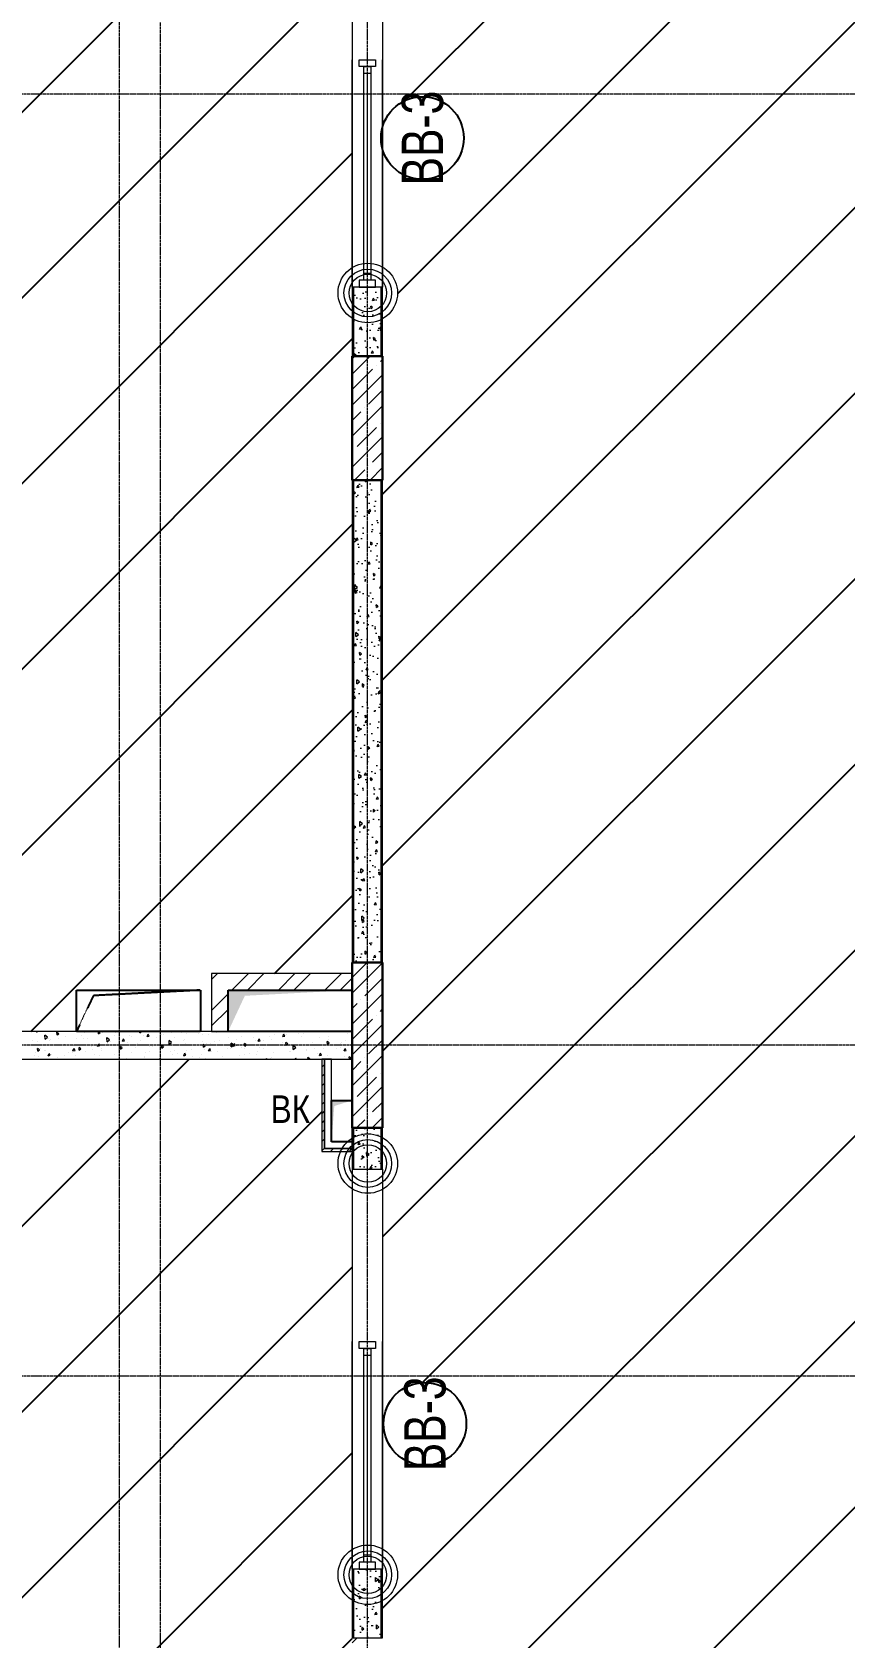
# Model space of a CAD drawing. Header units: millimetres. Extents: x 538266 to 1167394, y 114608 to 637157.
# Drawn here: x 834606 to 840502, y 163413 to 175064 of the extents above; entities that cross this region are included whole.
import ezdxf
from ezdxf.enums import TextEntityAlignment as Align

# ---------------------------------------------------------------- set-up
doc = ezdxf.new("R2010")
doc.units = ezdxf.units.MM
for name, pattern in [('CENTER2', [28.575, 19.05, -3.175, 3.175, -3.175]), ('HIDDEN', [9.525, 6.35, -3.175]), ('HIDDEN2', [4.7625, 3.175, -1.5875])]:
    doc.linetypes.add(name, pattern=pattern)
doc.layers.get('Defpoints').update_dxf_attribs({"color": 140})
for name, color, linetype, lineweight in [('АР_Витраж', 4, 'Continuous', 13), ('АР_Витраж марка', 140, 'Continuous', 9), ('АР_Колонны', 70, 'Continuous', 30), ('АР_Стены ГКЛ', 1, 'Continuous', 15), ('АР_Стены ЖБ', 7, 'Continuous', 35), ('АР_Стены кирпич', 32, 'Continuous', 20), ('АР_Стены ПЕНОблок', 52, 'Continuous', 20), ('АР_Тонкая', 254, 'Continuous', 5), ('АР_Штриховка', 8, 'Continuous', 0), ('ВК_Шахты', 5, 'Continuous', 9)]:
    doc.layers.add(name, color=color, linetype=linetype, lineweight=lineweight)
doc.layers.add('АР_Делит', color=120, linetype='Continuous', lineweight=0, plot=False)
doc.layers.add('РД_Проем', color=230, linetype='Continuous', lineweight=0, plot=False)
doc.layers.add('РД_Витраж_вн', color=7, linetype='Continuous', true_color=0x148aff)
doc.layers.add('РД_Оси_100', color=7, linetype='Continuous', lineweight=0, true_color=0x525252)
doc.layers.add('РД_проем_инж перемыч_фахверк', color=7, linetype='Continuous', lineweight=18, true_color=0xff1f1f)
doc.layers.add('ФВ-5', color=7, linetype='Continuous')
doc.styles.add('Arial_09', font='ARIALN.TTF', dxfattribs={"width": 0.9})
doc.styles.add('style1', font='ARIALN.TTF')

# ---------------------------------------------------------------- blocks, each defined once
blk = doc.blocks.new('МаркаВитража1')
at = {"layer": 'Defpoints'}
blk.add_circle((0, 0), 3, dxfattribs=at)
at = {"color": 0, "linetype": 'ByBlock', "lineweight": -2, "style": 'Arial_09', "width": 0.9}
blk.add_attdef('АР-ОКНО:НАИМЕНОВАНИЕ', text='', height=3, dxfattribs=at).set_placement((0, 0), align=Align.MIDDLE)
blk = doc.blocks.new('2_этаж')
at = {"layer": 'АР_Стены ГКЛ', "linetype": 'Continuous', "lineweight": 0, "true_color": 0x000000}
h = blk.add_hatch(dxfattribs=at)
h.set_pattern_fill('ANSI31', color=18, scale=15, style=0)
h.set_pattern_definition([(45, (602274.53, -3e-11), (-33.67596, 33.67596), [])])
h.paths.add_polyline_path([(680344, 166943), (680364, 166963), (680364, 167613), (680344, 167613)], flags=0)
h = blk.add_hatch(dxfattribs=at)
h.set_pattern_fill('ANSI31', color=18, scale=15, angle=360, style=0)
h.set_pattern_definition([(45, (602274.53, 0), (-33.67596, 33.67596), [])])
h.paths.add_polyline_path([(680564, 166943), (680564, 166963), (680364, 166963), (680344, 166943)], flags=0)
at = {"layer": 'АР_Штриховка', "linetype": 'Continuous', "lineweight": 0, "true_color": 0x000000}
h = blk.add_hatch(dxfattribs=at)
h.set_pattern_fill('AR-CONC', color=18, angle=45, style=0)
h.set_pattern_definition([(95, (602274.53, 0), (140.09465, 117.55338), [19.05, -209.55]), (40, (602274.53, 0), (-160.01845, 110.17673), [15.24, -167.64058]), (145.45144, (602286.2, 9.8), (-19.9238, 227.7301), [16.19, -178.09024]), (91.1842, (602238.6, 35.92), (221.41024, 161.9534), [28.575, -314.325]), (141.63556, (602257.06, 49.42), (-7.0866, 342.82676), [24.28502, -267.1356]), (36.18415, (602238.6, 35.92), (-7.0866, 342.82676), [22.85997, -251.45973]), (66, (602265.55, 44.9), (179.51998, 34.89515), [19.05, -209.55]), (11, (602265.55, 44.9), (-86.53993, 173.9412), [15.24, -167.64]), (116.45145, (602280.51, 47.81), (92.98005, 208.83634), [16.19, -178.08994]), (82.5, (602274.53, 0), (-57.60547, 61.973414), [0, -165.608, 0, -170.18, 0, -168.275]), (52.5, (602274.53, 0), (-23.589727, 118.087), [0, -97.028, 0, -161.798, 0, -64.135]), (12.5, (602234.48, -40.05), (99.927863, 91.826196), [0, -63.5, 0, -198.12, 0, -262.89]), (2.5, (602216.52, -58.01), (86.763904, 122.72239), [0, -82.55, 0, -131.572, 0, -186.69])])
h.paths.add_polyline_path([(680574, 172713), (680774, 172713), (680774, 173213), (680574, 173213)], flags=0)
h.paths.add_polyline_path([(680574, 176113), (680774, 176113), (680774, 176413), (680574, 176413)], flags=0)
h = blk.add_hatch(dxfattribs=at)
h.set_pattern_fill('AR-CONC', color=18, angle=45, style=0)
h.set_pattern_definition([(95, (602274.53, 0), (140.09465, 117.55338), [19.05, -209.55]), (40, (602274.53, 0), (-160.01845, 110.17673), [15.24, -167.64058]), (145.45144, (602286.2, 9.8), (-19.9238, 227.7301), [16.19, -178.09024]), (91.1842, (602238.6, 35.92), (221.41024, 161.9534), [28.575, -314.325]), (141.63556, (602257.06, 49.42), (-7.0866, 342.82676), [24.28502, -267.1356]), (36.18415, (602238.6, 35.92), (-7.0866, 342.82676), [22.85997, -251.45973]), (66, (602265.55, 44.9), (179.51998, 34.89515), [19.05, -209.55]), (11, (602265.55, 44.9), (-86.53993, 173.9412), [15.24, -167.64]), (116.45145, (602280.51, 47.81), (92.98005, 208.83634), [16.19, -178.08994]), (82.5, (602274.53, 0), (-57.60547, 61.973414), [0, -165.608, 0, -170.18, 0, -168.275]), (52.5, (602274.53, 0), (-23.589727, 118.087), [0, -97.028, 0, -161.798, 0, -64.135]), (12.5, (602234.48, -40.05), (99.927863, 91.826196), [0, -63.5, 0, -198.12, 0, -262.89]), (2.5, (602216.52, -58.01), (86.763904, 122.72239), [0, -82.55, 0, -131.572, 0, -186.69])])
h.paths.add_polyline_path([(680574, 168313), (680774, 168313), (680774, 171813), (680574, 171813)], flags=0)
h = blk.add_hatch(dxfattribs=at)
h.set_pattern_fill('ANSI32', color=18, scale=25, style=0)
h.set_pattern_definition([(45, (602274.53, -6e-11), (-168.3798, 168.3798), []), (45, (602386.78, -6e-11), (-168.3798, 168.3798), [])])
h.paths.add_polyline_path([(679544, 167813), (679664, 167813), (679664, 168113), (679544, 168233)], flags=0)
h = blk.add_hatch(dxfattribs=at)
h.set_pattern_fill('ANSI32', color=18, scale=25, style=0)
h.set_pattern_definition([(45, (602274.53, 0), (-168.3798, 168.3798), []), (45, (602386.78, 0), (-168.3798, 168.3798), [])])
h.paths.add_polyline_path([(679544, 168233), (679664, 168113), (680564, 168113), (680564, 168233)], flags=0)
h = blk.add_hatch(dxfattribs=at)
h.set_pattern_fill('AR-CONC', color=18, angle=45, style=0)
h.set_pattern_definition([(95, (602274.53, 0), (140.09465, 117.55338), [19.05, -209.55]), (40, (602274.53, 0), (-160.01845, 110.17673), [15.24, -167.64058]), (145.45144, (602286.2, 9.8), (-19.9238, 227.7301), [16.19, -178.09024]), (91.1842, (602238.6, 35.92), (221.41024, 161.9534), [28.575, -314.325]), (141.63556, (602257.06, 49.42), (-7.0866, 342.82676), [24.28502, -267.1356]), (36.18415, (602238.6, 35.92), (-7.0866, 342.82676), [22.85997, -251.45973]), (66, (602265.55, 44.9), (179.51998, 34.89515), [19.05, -209.55]), (11, (602265.55, 44.9), (-86.53993, 173.9412), [15.24, -167.64]), (116.45145, (602280.51, 47.81), (92.98005, 208.83634), [16.19, -178.08994]), (82.5, (602274.53, 0), (-57.60547, 61.973414), [0, -165.608, 0, -170.18, 0, -168.275]), (52.5, (602274.53, 0), (-23.589727, 118.087), [0, -97.028, 0, -161.798, 0, -64.135]), (12.5, (602234.48, -40.05), (99.927863, 91.826196), [0, -63.5, 0, -198.12, 0, -262.89]), (2.5, (602216.52, -58.01), (86.763904, 122.72239), [0, -82.55, 0, -131.572, 0, -186.69])])
h.paths.add_polyline_path([(680574, 163413), (680774, 163413), (680774, 163913), (680574, 163913)], flags=0)
h.paths.add_polyline_path([(680574, 166813), (680774, 166813), (680774, 167113), (680574, 167113)], flags=0)
at = {"color": 18, "linetype": 'HIDDEN', "ltscale": 0.07, "true_color": 0x000000}
for p, q in [((678564, 168113), (679464, 168113)), ((678564, 167813), (678564, 168113)), ((678564, 168113), (679464, 168113)), ((678564, 167813), (678564, 168113)), ((678686, 168073), (678564, 167813)), ((678686, 168073), (678564, 167813)), ((679464, 168113), (678686, 168073)), ((679464, 168113), (678686, 168073)), ((679464, 168113), (679464, 167813)), ((679464, 168113), (679464, 167813)), ((679464, 167813), (678564, 167813)), ((679464, 167813), (678564, 167813))]:
    blk.add_line(p, q, dxfattribs=at)
at = {"color": 18, "linetype": 'Continuous', "true_color": 0x000000}
for p, q in [((679664, 167813), (679664, 168113)), ((679664, 168113), (680564, 168113)), ((679664, 167813), (679664, 168113)), ((679664, 168113), (680564, 168113)), ((680564, 168113), (680564, 167813)), ((680564, 168113), (680564, 167813)), ((680564, 167813), (679664, 167813)), ((680564, 167813), (679664, 167813)), ((680414, 167013), (680414, 167313)), ((680414, 167313), (680564, 167313)), ((680414, 167013), (680414, 167313)), ((680414, 167313), (680564, 167313)), ((680564, 167313), (680564, 167013)), ((680564, 167313), (680564, 167013)), ((680564, 167013), (680414, 167013)), ((680564, 167013), (680414, 167013))]:
    blk.add_line(p, q, dxfattribs=at)
for points in [[(679664, 167813), (679664, 168113), (679785, 168072), (680564, 168113)], [(679664, 167813), (679664, 168113), (679785, 168072), (680564, 168113)], [(680414, 167013), (680414, 167313), (680434, 167272), (680564, 167313)], [(680414, 167013), (680414, 167313), (680434, 167272), (680564, 167313)]]:
    blk.add_solid(points, dxfattribs=at)
at = {"layer": 'АР_Витраж', "color": 18, "linetype": 'Continuous', "lineweight": 5, "true_color": 0x000000}
for p, q in [((680564, 173213), (680564, 174863)), ((680784, 173213), (680784, 174863)), ((680564, 163913), (680564, 165563)), ((680784, 163913), (680784, 165563))]:
    blk.add_line(p, q, dxfattribs=at)
at = {"layer": 'АР_Витраж', "color": 18, "linetype": 'Continuous', "lineweight": 15, "true_color": 0x000000}
for p, q in [((680699, 174763), (680649, 174763)), ((680674, 173313), (680674, 174763)), ((680699, 173313), (680649, 173313)), ((680699, 165463), (680649, 165463)), ((680674, 164013), (680674, 165463)), ((680699, 164013), (680649, 164013))]:
    blk.add_line(p, q, dxfattribs=at)
for points in [[(680614, 174813), (680614, 174863), (680734, 174863), (680734, 174813)], [(680699, 173263), (680649, 173263), (680649, 174813), (680699, 174813)], [(680614, 173263), (680614, 173213), (680734, 173213), (680734, 173263)], [(680614, 165513), (680614, 165563), (680734, 165563), (680734, 165513)], [(680699, 163963), (680649, 163963), (680649, 165513), (680699, 165513)], [(680614, 163963), (680614, 163913), (680734, 163913), (680734, 163963)]]:
    blk.add_lwpolyline(points, close=True, dxfattribs=at)
at = {"layer": 'АР_Делит', "color": 18, "true_color": 0x000000}
for centre, radius in [((680677, 173171), 216), ((680677, 173171), 173), ((680677, 173171), 136), ((680677, 166855), 216), ((680677, 166855), 173), ((680677, 166855), 136), ((680677, 163871), 216), ((680677, 163871), 173), ((680677, 163871), 136)]:
    blk.add_circle(centre, radius, dxfattribs=at)
at = {"layer": 'АР_Колонны', "color": 18, "linetype": 'HIDDEN2', "lineweight": 25, "true_color": 0x000000}
for p, q in [((680564, 172713), (680784, 172713)), ((680564, 171813), (680564, 172713)), ((680784, 172713), (680784, 171813)), ((680784, 171813), (680564, 171813)), ((680564, 168313), (680784, 168313)), ((680564, 167113), (680564, 168313)), ((680784, 168313), (680784, 167113)), ((680784, 167113), (680564, 167113))]:
    blk.add_line(p, q, dxfattribs=at)
at = {"layer": 'АР_Колонны', "color": 18, "linetype": 'Continuous', "lineweight": 15, "true_color": 0x000000}
for p, q in [((680784, 172713), (680564, 172713)), ((680564, 172713), (680564, 171813)), ((680784, 172713), (680564, 172713)), ((680564, 172713), (680564, 171813)), ((680784, 171813), (680784, 172713)), ((680784, 171813), (680784, 172713)), ((680564, 171813), (680784, 171813)), ((680564, 171813), (680784, 171813)), ((680784, 168313), (680564, 168313)), ((680564, 168313), (680564, 167113)), ((680784, 168313), (680564, 168313)), ((680564, 168313), (680564, 167113)), ((680784, 167113), (680784, 168313)), ((680784, 167113), (680784, 168313)), ((680564, 167113), (680784, 167113)), ((680564, 167113), (680784, 167113))]:
    blk.add_line(p, q, dxfattribs=at)
at = {"layer": 'АР_Стены ГКЛ', "color": 18, "linetype": 'Continuous', "lineweight": 5, "true_color": 0x000000}
for p, q in [((680364, 167613), (680344, 167613)), ((680344, 167613), (680344, 166943)), ((680414, 167613), (680364, 167613)), ((680364, 167613), (680364, 166963)), ((680364, 166963), (680364, 167613)), ((680414, 167013), (680414, 167613)), ((680364, 166963), (680564, 166963)), ((680564, 166963), (680364, 166963)), ((680564, 167013), (680414, 167013)), ((680564, 166963), (680564, 167013)), ((680564, 166943), (680564, 166963)), ((680344, 166943), (680564, 166943))]:
    blk.add_line(p, q, dxfattribs=at)
at = {"layer": 'АР_Стены ЖБ', "color": 18, "linetype": 'Continuous', "lineweight": 30, "true_color": 0x000000}
for p, q in [((680784, 172713), (680564, 172713)), ((680564, 172713), (680564, 171813)), ((680784, 171813), (680784, 172713)), ((680564, 171813), (680784, 171813)), ((680784, 168313), (680564, 168313)), ((680564, 168313), (680564, 167113)), ((680784, 167113), (680784, 168313)), ((680564, 167113), (680784, 167113))]:
    blk.add_line(p, q, dxfattribs=at)
at = {"layer": 'АР_Стены кирпич', "color": 18, "linetype": 'Continuous', "lineweight": 20, "true_color": 0x000000}
for p, q in [((679544, 168233), (679544, 167813)), ((680564, 168233), (679544, 168233)), ((680564, 168113), (680564, 168233)), ((679664, 167813), (679664, 168113)), ((679664, 168113), (680564, 168113)), ((679544, 167813), (679664, 167813))]:
    blk.add_line(p, q, dxfattribs=at)
at = {"layer": 'АР_Стены ПЕНОблок', "color": 18, "linetype": 'Continuous', "lineweight": 20, "true_color": 0x000000}
for p, q in [((680774, 173213), (680574, 173213)), ((680574, 173213), (680574, 172713)), ((680774, 172713), (680774, 173213)), ((680574, 172713), (680774, 172713)), ((680774, 171813), (680574, 171813)), ((680574, 171813), (680574, 168313)), ((680774, 168313), (680774, 171813)), ((680574, 168313), (680774, 168313)), ((680564, 167813), (672994, 167813)), ((680564, 167613), (680564, 167813)), ((672994, 167613), (680564, 167613)), ((680774, 167113), (680574, 167113)), ((680574, 167113), (680574, 166813)), ((680774, 166813), (680774, 167113)), ((680574, 166813), (680774, 166813)), ((680774, 163913), (680574, 163913)), ((680574, 163913), (680574, 163413)), ((680774, 163413), (680774, 163913)), ((680574, 163413), (680774, 163413))]:
    blk.add_line(p, q, dxfattribs=at)
at = {"layer": 'АР_Тонкая', "color": 18, "linetype": 'Continuous', "lineweight": 0, "true_color": 0x000000}
for p, q in [((680574, 173213), (680564, 173213)), ((680564, 173213), (680564, 172713)), ((680574, 172713), (680574, 173213)), ((680784, 173213), (680774, 173213)), ((680774, 173213), (680774, 172713)), ((680784, 172713), (680784, 173213)), ((680564, 172713), (680574, 172713)), ((680774, 172713), (680784, 172713)), ((680574, 171813), (680564, 171813)), ((680564, 171813), (680564, 168313)), ((680574, 168313), (680574, 171813)), ((680784, 171813), (680774, 171813)), ((680774, 171813), (680774, 168313)), ((680784, 168313), (680784, 171813)), ((680564, 168313), (680574, 168313)), ((680774, 168313), (680784, 168313)), ((680574, 167113), (680564, 167113)), ((680564, 167113), (680564, 166813)), ((680574, 166813), (680574, 167113)), ((680784, 167113), (680774, 167113)), ((680774, 167113), (680774, 166813)), ((680784, 166813), (680784, 167113)), ((680564, 166813), (680574, 166813)), ((680774, 166813), (680784, 166813)), ((680574, 163913), (680564, 163913)), ((680564, 163913), (680564, 163413)), ((680574, 163413), (680574, 163913)), ((680784, 163913), (680774, 163913)), ((680774, 163913), (680774, 163413)), ((680784, 163413), (680784, 163913)), ((680564, 163413), (680574, 163413)), ((680774, 163413), (680784, 163413))]:
    blk.add_line(p, q, dxfattribs=at)
at = {"layer": 'АР_Штриховка', "color": 18, "linetype": 'Continuous', "lineweight": 5, "true_color": 0x000000}
for p, q in [((680564, 172582), (680695, 172713)), ((680564, 172694), (680583, 172713)), ((680768, 172673), (680784, 172689)), ((680564, 172357), (680784, 172577)), ((680571, 172477), (680711, 172617)), ((680740, 172645), (680740, 172645)), ((680683, 172365), (680784, 172465)), ((680564, 172133), (680784, 172353)), ((680655, 172337), (680655, 172337)), ((680564, 172245), (680627, 172309)), ((680599, 172056), (680740, 172196)), ((680768, 172224), (680768, 172224)), ((680564, 171908), (680784, 172128)), ((680571, 172028), (680571, 172028)), ((680711, 171944), (680784, 172016)), ((680581, 171813), (680655, 171888)), ((680683, 171916), (680683, 171916)), ((680693, 171813), (680784, 171904)), ((680564, 168204), (680673, 168313)), ((680564, 168092), (680784, 168312)), ((680655, 168071), (680784, 168199)), ((680564, 167867), (680784, 168087)), ((680564, 167979), (680599, 168015)), ((680627, 168043), (680627, 168043)), ((680571, 167762), (680711, 167903)), ((680740, 167931), (680740, 167931)), ((680768, 167959), (680784, 167975)), ((680564, 167643), (680784, 167863)), ((680683, 167650), (680784, 167750)), ((680564, 167418), (680784, 167638)), ((680564, 167530), (680627, 167594)), ((680655, 167622), (680655, 167622)), ((680599, 167341), (680740, 167482)), ((680768, 167510), (680768, 167510)), ((680564, 167194), (680784, 167414)), ((680571, 167313), (680571, 167313)), ((680711, 167229), (680784, 167301)), ((680683, 167201), (680683, 167201)), ((680708, 167113), (680784, 167189)), ((680595, 167113), (680655, 167173)), ((680564, 163377), (680600, 163413))]:
    blk.add_line(p, q, dxfattribs=at)
at = {"layer": 'АР_Штриховка', "color": 18, "linetype": 'Continuous', "lineweight": 0, "true_color": 0x000000}
for p, q in [((678272, 167811), (678273, 167813)), ((678272, 167811), (678284, 167813)), ((678276, 167806), (678276, 167806)), ((678336, 167758), (678335, 167786)), ((678354, 167771), (678335, 167786)), ((678336, 167758), (678354, 167771)), ((678424, 167788), (678422, 167807)), ((678436, 167797), (678422, 167806)), ((678422, 167782), (678422, 167782)), ((678424, 167788), (678436, 167797)), ((678481, 167776), (678481, 167776)), ((678602, 167785), (678602, 167785)), ((678625, 167806), (678625, 167806)), ((678724, 167795), (678723, 167813)), ((678736, 167804), (678723, 167813)), ((678724, 167795), (678736, 167805)), ((678725, 167796), (678725, 167796)), ((678753, 167803), (678753, 167803)), ((678778, 167771), (678778, 167771)), ((678781, 167771), (678781, 167771)), ((678786, 167739), (678785, 167767)), ((678804, 167752), (678785, 167767)), ((678843, 167785), (678843, 167785)), ((678846, 167805), (678846, 167805)), ((678948, 167786), (678948, 167786)), ((678965, 167779), (678965, 167779)), ((679024, 167802), (679023, 167813)), ((679024, 167802), (679036, 167812)), ((679036, 167812), (679034, 167813)), ((679047, 167782), (679047, 167782)), ((679076, 167777), (679084, 167794)), ((679076, 167776), (679091, 167779)), ((679091, 167779), (679084, 167794)), ((679143, 167767), (679143, 167767)), ((679178, 167788), (679178, 167788)), ((679193, 167793), (679193, 167793)), ((679255, 167807), (679255, 167807)), ((679256, 167811), (679257, 167813)), ((679256, 167811), (679266, 167813)), ((679275, 167769), (679275, 167769)), ((679280, 167807), (679280, 167807)), ((679324, 167810), (679324, 167813)), ((679324, 167810), (679329, 167813)), ((679365, 167796), (679365, 167796)), ((679447, 167800), (679447, 167800)), ((679475, 167790), (679475, 167790)), ((679519, 167789), (679519, 167789)), ((679579, 167806), (679579, 167806)), ((679670, 167771), (679670, 167771)), ((679761, 167780), (679761, 167780)), ((679762, 167809), (679762, 167809)), ((679807, 167811), (679807, 167811)), ((679845, 167767), (679845, 167767)), ((679967, 167778), (679967, 167778)), ((680002, 167794), (680002, 167794)), ((680060, 167777), (680068, 167795)), ((680060, 167777), (680075, 167780)), ((680075, 167780), (680068, 167794)), ((680089, 167788), (680089, 167788)), ((680173, 167801), (680173, 167801)), ((680196, 167775), (680196, 167775)), ((680211, 167798), (680211, 167798)), ((680240, 167812), (680241, 167813)), ((680240, 167812), (680247, 167813)), ((680330, 167766), (680330, 167766)), ((680333, 167808), (680333, 167808)), ((680392, 167780), (680392, 167780)), ((680528, 167798), (680528, 167798)), ((678246, 167748), (678246, 167748)), ((678269, 167658), (678269, 167658)), ((678284, 167670), (678282, 167689)), ((678295, 167679), (678282, 167689)), ((678284, 167737), (678284, 167737)), ((678284, 167670), (678296, 167680)), ((678300, 167688), (678300, 167688)), ((678331, 167672), (678331, 167672)), ((678342, 167675), (678342, 167675)), ((678358, 167637), (678366, 167654)), ((678359, 167765), (678359, 167765)), ((678373, 167640), (678366, 167654)), ((678369, 167750), (678369, 167750)), ((678378, 167753), (678378, 167753)), ((678431, 167763), (678431, 167763)), ((678479, 167720), (678479, 167720)), ((678504, 167657), (678504, 167657)), ((678525, 167715), (678525, 167715)), ((678537, 167658), (678537, 167658)), ((678538, 167672), (678545, 167689)), ((678538, 167672), (678553, 167675)), ((678543, 167708), (678543, 167708)), ((678553, 167675), (678546, 167689)), ((678564, 167761), (678564, 167761)), ((678584, 167677), (678582, 167696)), ((678596, 167687), (678582, 167696)), ((678584, 167677), (678596, 167687)), ((678617, 167763), (678617, 167763)), ((678626, 167667), (678626, 167667)), ((678647, 167765), (678647, 167765)), ((678674, 167701), (678674, 167701)), ((678681, 167680), (678681, 167680)), ((678717, 167707), (678725, 167724)), ((678717, 167707), (678732, 167710)), ((678732, 167710), (678725, 167724)), ((678743, 167693), (678743, 167693)), ((678748, 167678), (678748, 167678)), ((678786, 167739), (678804, 167752)), ((678787, 167728), (678787, 167728)), ((678811, 167741), (678811, 167741)), ((678869, 167679), (678869, 167679)), ((678870, 167687), (678870, 167687)), ((678878, 167656), (678878, 167656)), ((678896, 167694), (678882, 167703)), ((678884, 167685), (678883, 167704)), ((678884, 167685), (678896, 167695)), ((678897, 167742), (678905, 167759)), ((678897, 167742), (678912, 167744)), ((678912, 167744), (678905, 167759)), ((678937, 167736), (678937, 167736)), ((678960, 167660), (678960, 167660)), ((678992, 167698), (678992, 167698)), ((679006, 167724), (679006, 167724)), ((679031, 167748), (679031, 167748)), ((679064, 167662), (679064, 167662)), ((679092, 167665), (679092, 167665)), ((679093, 167701), (679093, 167701)), ((679114, 167707), (679114, 167707)), ((679155, 167715), (679155, 167715)), ((679196, 167702), (679182, 167711)), ((679184, 167692), (679183, 167711)), ((679184, 167692), (679196, 167702)), ((679201, 167705), (679201, 167705)), ((679236, 167720), (679235, 167748)), ((679254, 167733), (679235, 167748)), ((679236, 167720), (679254, 167733)), ((679236, 167718), (679236, 167718)), ((679249, 167666), (679249, 167666)), ((679278, 167674), (679278, 167674)), ((679298, 167650), (679298, 167650)), ((679338, 167745), (679338, 167745)), ((679342, 167638), (679350, 167655)), ((679349, 167758), (679349, 167758)), ((679357, 167640), (679350, 167655)), ((679357, 167727), (679357, 167727)), ((679361, 167677), (679361, 167677)), ((679395, 167683), (679395, 167683)), ((679479, 167738), (679479, 167738)), ((679484, 167699), (679483, 167718)), ((679496, 167709), (679483, 167718)), ((679484, 167699), (679496, 167709)), ((679492, 167683), (679492, 167683)), ((679506, 167723), (679506, 167723)), ((679522, 167672), (679530, 167690)), ((679522, 167672), (679537, 167675)), ((679537, 167675), (679530, 167690)), ((679533, 167728), (679533, 167728)), ((679542, 167670), (679542, 167670)), ((679568, 167737), (679568, 167737)), ((679590, 167666), (679590, 167666)), ((679601, 167747), (679601, 167747)), ((679661, 167688), (679661, 167688)), ((679679, 167691), (679679, 167691)), ((679686, 167701), (679685, 167729)), ((679704, 167714), (679685, 167729)), ((679686, 167701), (679704, 167714)), ((679701, 167707), (679709, 167725)), ((679701, 167707), (679716, 167710)), ((679716, 167710), (679709, 167725)), ((679723, 167758), (679723, 167758)), ((679727, 167709), (679727, 167709)), ((679761, 167695), (679761, 167695)), ((679785, 167707), (679783, 167726)), ((679796, 167716), (679783, 167726)), ((679785, 167707), (679796, 167717)), ((679786, 167691), (679786, 167691)), ((679818, 167653), (679818, 167653)), ((679864, 167749), (679864, 167749)), ((679869, 167649), (679869, 167649)), ((679880, 167667), (679880, 167667)), ((679881, 167742), (679889, 167760)), ((679881, 167742), (679896, 167745)), ((679896, 167745), (679889, 167759)), ((679893, 167700), (679893, 167700)), ((679918, 167745), (679918, 167745)), ((679922, 167687), (679922, 167687)), ((679980, 167758), (679980, 167758)), ((679991, 167660), (679991, 167660)), ((680030, 167711), (680030, 167711)), ((680059, 167732), (680059, 167732)), ((680073, 167709), (680073, 167709)), ((680079, 167709), (680079, 167709)), ((680085, 167714), (680083, 167733)), ((680096, 167724), (680083, 167733)), ((680085, 167714), (680096, 167724)), ((680112, 167669), (680112, 167669)), ((680117, 167670), (680117, 167670)), ((680136, 167682), (680135, 167711)), ((680154, 167695), (680135, 167710)), ((680135, 167682), (680154, 167696)), ((680161, 167712), (680161, 167712)), ((680230, 167675), (680230, 167675)), ((680234, 167680), (680234, 167680)), ((680254, 167713), (680254, 167713)), ((680273, 167731), (680273, 167731)), ((680292, 167688), (680292, 167688)), ((680293, 167718), (680293, 167718)), ((680312, 167651), (680312, 167651)), ((680326, 167638), (680334, 167655)), ((680341, 167641), (680334, 167655)), ((680356, 167690), (680356, 167690)), ((680385, 167722), (680383, 167741)), ((680396, 167731), (680383, 167740)), ((680385, 167722), (680396, 167731)), ((680391, 167753), (680391, 167753)), ((680449, 167691), (680449, 167691)), ((680478, 167700), (680478, 167700)), ((680479, 167726), (680479, 167726)), ((680485, 167731), (680485, 167731)), ((680506, 167673), (680514, 167690)), ((680506, 167673), (680521, 167676)), ((680521, 167676), (680514, 167690)), ((680517, 167751), (680517, 167751)), ((680562, 167730), (680562, 167730)), ((678261, 167637), (678261, 167637)), ((678291, 167631), (678291, 167631)), ((678358, 167637), (678373, 167640)), ((678382, 167647), (678382, 167647)), ((678425, 167623), (678425, 167623)), ((678477, 167639), (678477, 167639)), ((678560, 167642), (678560, 167642)), ((678691, 167648), (678691, 167648)), ((678732, 167639), (678732, 167639)), ((678837, 167644), (678837, 167644)), ((678926, 167617), (678926, 167617)), ((679055, 167630), (679055, 167630)), ((679056, 167623), (679056, 167623)), ((679168, 167613), (679171, 167620)), ((679174, 167613), (679171, 167620)), ((679258, 167643), (679258, 167643)), ((679342, 167637), (679357, 167640)), ((679406, 167631), (679406, 167631)), ((679453, 167621), (679453, 167621)), ((679468, 167645), (679468, 167645)), ((679503, 167620), (679503, 167620)), ((679625, 167629), (679625, 167629)), ((679747, 167640), (679747, 167640)), ((679785, 167647), (679785, 167647)), ((679943, 167613), (679943, 167616)), ((679946, 167613), (679943, 167615)), ((679973, 167618), (679973, 167618)), ((679979, 167625), (679979, 167625)), ((680151, 167613), (680155, 167621)), ((680158, 167613), (680155, 167620)), ((680244, 167613), (680243, 167623)), ((680256, 167614), (680243, 167623)), ((680256, 167613), (680256, 167614)), ((680327, 167638), (680341, 167641)), ((680386, 167639), (680386, 167639)), ((680506, 167629), (680506, 167629)), ((680541, 167633), (680541, 167633)), ((680545, 167613), (680543, 167630)), ((680556, 167621), (680543, 167630)), ((680547, 167613), (680556, 167621))]:
    blk.add_line(p, q, dxfattribs=at)
at = {"layer": 'РД_Витраж_вн', "color": 18, "linetype": 'Continuous', "lineweight": 15, "true_color": 0x000000}
for p, q in [((680564, 176113), (680564, 173213)), ((680784, 176113), (680784, 173213)), ((680564, 166813), (680564, 163913)), ((680784, 166813), (680784, 163913))]:
    blk.add_line(p, q, dxfattribs=at)
at = {"layer": 'РД_Проем', "color": 18, "linetype": 'Continuous', "lineweight": 15, "true_color": 0x000000}
for p, q in [((680564, 176113), (680564, 173213)), ((680784, 176113), (680784, 173213)), ((680564, 166813), (680564, 163913)), ((680784, 166813), (680784, 163913))]:
    blk.add_line(p, q, dxfattribs=at)
at = {"layer": 'РД_проем_инж перемыч_фахверк', "color": 18, "linetype": 'Continuous', "lineweight": 15, "true_color": 0x000000}
for p, q in [((680564, 176113), (680564, 173213)), ((680784, 176113), (680784, 173213)), ((680564, 166813), (680564, 163913)), ((680784, 166813), (680784, 163913))]:
    blk.add_line(p, q, dxfattribs=at)
at = {"layer": 'АР_Витраж марка', "color": 18, "linetype": 'Continuous', "lineweight": 15, "true_color": 0x000000, "xscale": 100, "yscale": 100, "zscale": 100, "rotation": 90.00000000000001}
for p in [(681073, 174295), (681091, 164966)]:
    blk.add_blockref('МаркаВитража1', p, dxfattribs=at).add_auto_attribs({'АР-ОКНО:НАИМЕНОВАНИЕ': 'ВВ-3'})
at = {"layer": 'Defpoints', "color": 18, "true_color": 0x000000, "style": 'style1'}
for p in [(677971, 219836), (678101, 211681)]:
    blk.add_attdef('АР-ПОМЕЩЕНИЕ:НАИМЕНОВАНИЕ', text='', height=100, dxfattribs=at).set_placement(p, align=Align.MIDDLE)
at = {"layer": 'ВК_Шахты', "color": 18, "true_color": 0x000000, "style": 'style1'}
blk.add_text('ВК', height=200, dxfattribs=at).set_placement((679972, 167149))
blk = doc.blocks.new('СОШ_2200_АР_ОСИ_М100_28.05.24')
at = {"layer": 'РД_Оси_100', "color": 251, "linetype": 'CENTER2', "true_color": 0x636466}
for p, q in [((29555, 52200), (-5954.958, 52200)), ((29555, 45300), (-5954.958, 45300)), ((29555, 42900), (-5954.958, 42900))]:
    blk.add_line(p, q, dxfattribs=at)
for points in [[(5849.555, 139938.679), (6000, 139538.679), (6000, -6194.559)], [(6300, -6195.83), (6300, 139538.679), (6450, 139938.679)], [(7800, -6155), (7800, 139938.679)]]:
    blk.add_lwpolyline(points, dxfattribs=at)

msp = doc.modelspace()

# ---------------------------------------------------------------- hatches: boundary and pattern name
at = {"layer": 'ФВ-5'}
h = msp.add_hatch(dxfattribs=at)
h.set_pattern_fill('ANSI31', color=3, scale=300)
h.paths.add_polyline_path([(841428, 183313), (841428, 183503), (841438, 183723), (842638, 183723), (842638, 183723), (845388, 183723, -0.582884), (845764, 183723), (849218, 183723), (849218, 183894, -0.245742), (849125, 184071, -0.27475), (849238, 184261), (849238, 187413), (849218, 187413), (849218, 188313), (849225, 189373, -0.256612), (849125, 189555, -0.27475), (849238, 189745), (849238, 189788), (845958, 189788), (845958, 190688), (845958, 190938), (843958, 190938), (843958, 190688), (843183, 190688), (843183, 187833), (843458, 187357), (843436, 187344), (843436, 187345, -0.120105), (843183, 187283), (843183, 187113), (843458, 186637), (843436, 186624), (843436, 186625, -0.120105), (843183, 186563), (843183, 186538), (843183, 186188), (842263, 186188), (838818, 186188), (838818, 185768), (837148, 185768), (837148, 185313), (837148, 183863, -1), (837748, 183863, -1), (837148, 183863), (837148, 182560, -0.270169), (837258, 182371, -0.270169), (837148, 182183), (837148, 182013), (837148, 181113), (837148, 177613), (837148, 176413), (837148, 176343, -0.270169), (837258, 176155, -0.270169), (837148, 175967), (837148, 174373, -0.877544), (837738, 174295, -0.877544), (837148, 174218), (837148, 173360, -0.270169), (837258, 173171, -0.270169), (837148, 172983), (837148, 172713), (837148, 171813), (837148, 168313), (837148, 167113), (837148, 167043, -0.270169), (837258, 166855, -0.270169), (837148, 166667), (837155, 164966, -1), (837755, 164966, -1), (837155, 164966), (837149, 164059, -0.268686), (837258, 163871, -0.270169), (837148, 163683), (837148, 163413), (837148, 162513), (837148, 161933), (837668, 161933), (837668, 161520), (838088, 161520), (838088, 161408, -0.387495), (838359, 161303), (840056, 161303, -0.387495), (840328, 161408), (840328, 161520), (840748, 161520), (840748, 161303), (840908, 161303), (840908, 161933), (840908, 163803), (841428, 163803), (841428, 164713), (841428, 165913), (841428, 165983, -0.270169), (841318, 166171, -0.270169), (841428, 166360), (841428, 168967, -0.270169), (841318, 169155, -0.270169), (841428, 169343), (841428, 169713), (841428, 170613), (841428, 172613), (841428, 172638, -0.120105), (841175, 172700), (841174, 172699), (841153, 172712), (841428, 173188), (841428, 173438, -0.120105), (841175, 173500), (841174, 173499), (841153, 173512), (841428, 173988), (841428, 174163), (841428, 175063), (841428, 176373), (841428, 176563), (841428, 177863), (841428, 178438), (841208, 178438), (841208, 178728), (841428, 178728), (841428, 178863), (841428, 179963), (841428, 179964), (841428, 180863), (841428, 180863)])
h = msp.add_hatch(dxfattribs=at)
h.set_pattern_fill('ANSI31', color=3, scale=300)
h.paths.add_polyline_path([(849238, 163561), (849238, 164466, -0.27475), (849125, 164656, -0.245742), (849218, 164833), (849218, 165213), (845769, 165213, -0.618518), (845382, 165213), (843648, 165213), (843648, 164913), (842748, 164913), (842748, 165213), (842668, 165213), (842668, 164793), (841648, 164793), (841648, 164713), (841648, 161813), (841648, 161313), (841648, 160413), (841648, 158613), (841648, 158389, -0.260437), (841751, 158205, -0.260437), (841648, 158021), (841648, 157056, -0.260437), (841751, 156871, -0.260437), (841648, 156687), (841648, 156333), (842018, 156333), (842018, 156113), (849238, 156113), (849238, 156881, -0.27475), (849125, 157071, -0.27475), (849238, 157261), (849238, 160413), (849218, 160413), (849218, 161313), (849219, 162377, -0.246803), (849125, 162555, -0.27475), (849238, 162745), (849238, 163181, -0.27475), (849125, 163371, -0.27475)])
h.paths.add_polyline_path([(845559, 161396), (845009, 161396, -1), (845009, 161996), (845559, 161996, -1)], flags=16)
h.paths.add_polyline_path([(842292, 157559, -1), (841692, 157559, -1)], flags=16)
h.paths.add_polyline_path([(849125, 171856, -0.27475), (849238, 172046), (849238, 172481, -0.27475), (849125, 172671, -0.27475), (849238, 172861), (849238, 173766, -0.27475), (849125, 173956, -0.27475), (849238, 174146), (849238, 174163), (849218, 174163), (849218, 174513), (844058, 174513), (844058, 174513), (844058, 174213), (843158, 174213), (843158, 174513), (843078, 174513), (843078, 174093), (842058, 174093), (842058, 173373), (842058, 172433), (841648, 172433), (841648, 172363), (841648, 170613), (841648, 169713), (841648, 169339, -0.260437), (841751, 169155, -0.260437), (841648, 168971), (841671, 167335, -1), (842271, 167335, -1), (841671, 167335), (841651, 166354, -0.256246), (841751, 166171, -0.105217), (841732, 166083), (841868, 166083), (841868, 165413), (845386, 165413, -0.594367), (845766, 165413), (849218, 165413), (849218, 165913), (849218, 166193, -0.246072), (849125, 166371, -0.27475), (849238, 166561), (849238, 169713), (849214, 169713), (849218, 169718), (849218, 170613), (849219, 171677, -0.247282)])
h.paths.add_polyline_path([(845616, 168701), (845066, 168701, -1), (845066, 169301), (845616, 169301, -1)], flags=16)
h.paths.add_polyline_path([(836928, 171813), (836928, 172713), (836928, 172987, -0.260437), (836825, 173171, -0.260437), (836928, 173356), (836928, 175971, -0.260437), (836825, 176155, -0.260437), (836928, 176339), (836928, 176413), (836928, 176913), (833193, 176913, -0.618518), (832806, 176913), (829361, 176913), (829358, 176911), (829358, 176413), (829358, 176237, -0.255873), (829458, 176055, -0.284268), (829338, 175862), (829338, 172713), (829358, 172713), (829358, 171813), (829357, 170754, -0.256632), (829458, 170571, -0.284268), (829338, 170378), (829338, 169949, -0.284268), (829458, 169755, -0.284268), (829338, 169562), (829338, 168665, -0.284268), (829458, 168471, -0.255743), (829358, 168289), (829358, 167813), (832810, 167813, -0.594367), (833190, 167813), (834928, 167813), (834928, 168113), (835828, 168113), (835828, 167813), (835908, 167813), (835908, 168233), (836928, 168233), (836928, 168313)])
h.paths.add_polyline_path([(832552, 172651), (832002, 172651, -1), (832002, 173251), (832552, 173251, -1)], flags=16)
h.paths.add_polyline_path([(836928, 166671, -0.260437), (836825, 166855, -0.105217), (836844, 166943), (836708, 166943), (836708, 167613), (833193, 167613, -0.618518), (832806, 167613), (829358, 167613), (829358, 167113), (829358, 166937, -0.255913), (829458, 166755, -0.284268), (829338, 166562), (829338, 163413), (829358, 163413), (829358, 162513), (829357, 161454, -0.256955), (829458, 161271, -0.284268), (829338, 161078), (829338, 160649, -0.284268), (829458, 160455, -0.284268), (829338, 160262), (829338, 159365, -0.284268), (829458, 159171, -0.255743), (829358, 158989), (829358, 158513), (832810, 158513, -0.59466), (833190, 158513), (834928, 158513), (834928, 158513), (834928, 158813), (835828, 158813), (835828, 158513), (835908, 158513), (835908, 158933), (836928, 158933), (836928, 159013), (836928, 159543), (836928, 161303), (836928, 161813), (836928, 162513), (836928, 163413), (836928, 163687, -0.260437), (836825, 163871, -0.260437), (836928, 164056)])
h.paths.add_polyline_path([(832518, 163600), (831968, 163600, -1), (831968, 164200), (832518, 164200, -1)], flags=16)

# ---------------------------------------------------------------- block references
msp.add_blockref('2_этаж', (156364, 0))
at = {"layer": 'РД_Оси_100'}
msp.add_blockref('СОШ_2200_АР_ОСИ_М100_28.05.24', (829238, 122413), dxfattribs=at)

doc.saveas('drawing.dxf')
